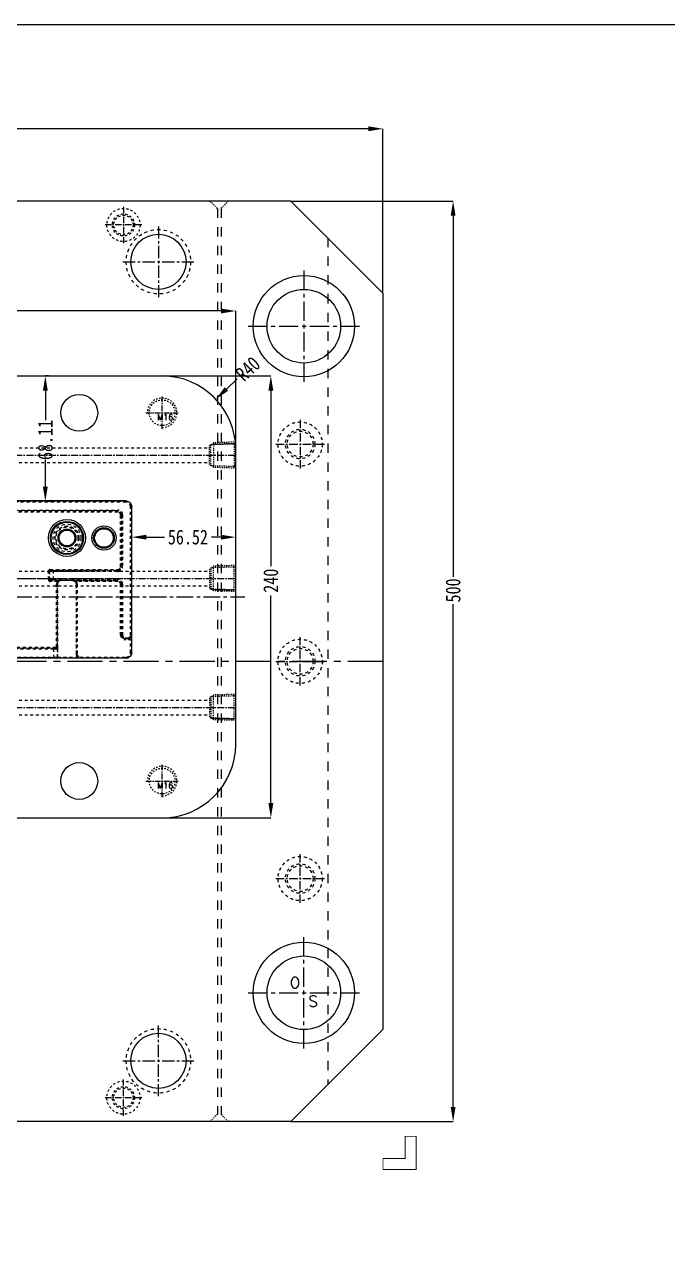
# Model space of a CAD drawing. Header units: millimetres. Extents: x 1803 to 4269, y -6912 to 1836.
# Drawn here: x 2959 to 3309, y -1229 to -564 of the extents above; entities that cross this region are included whole.
import ezdxf

# ---------------------------------------------------------------- set-up
doc = ezdxf.new("R2010")
doc.units = ezdxf.units.MM
doc.header["$LTSCALE"] = 16.335
doc.header["$PDMODE"] = 3
doc.header["$PDSIZE"] = 0.3125
doc.linetypes.add('CENTER', pattern=[0.6, 0.375, -0.075, 0.075, -0.075])
doc.linetypes.add('HIDDEN', pattern=[0.2, 0.1, -0.1])
doc.layers.get('0').update_dxf_attribs({"linetype": 'CONTINUOUS'})
doc.layers.get('Defpoints').update_dxf_attribs({"linetype": 'CONTINUOUS'})
for name, color, linetype, lineweight in [('cool', 153, 'HIDDEN', 9), ('moldbase', 7, 'CONTINUOUS', 20), ('screw', 33, 'CONTINUOUS', 13)]:
    doc.layers.add(name, color=color, linetype=linetype, lineweight=lineweight)
doc.layers.add('DEFAULT_2', color=8, linetype='HIDDEN')
doc.styles.add('ROMANC', font='romanc.shx', dxfattribs={"bigfont": 'gbcbig.shx'})
doc.styles.get("Standard").update_dxf_attribs({"font": 'txt', "width": 0.8})
doc.styles.add('TXT', font='txt.shx', dxfattribs={"bigfont": 'gbcbig.shx'})
doc.dimstyles.new('11', dxfattribs={"dimtxt": 8, "dimasz": 8, "dimexe": 0, "dimexo": 0, "dimgap": 0, "dimtad": 0, "dimdsep": 46, "dimtxsty": 'Standard', "dimcen": 0, "dimclrd": 4, "dimclre": 4, "dimclrt": 6, "dimazin": 0, "dimtp": 0.01, "dimtm": 0.01, "dimtfac": 1, "dimtofl": 0, "dimtmove": 0, "dimatfit": 3, "dimfxl": 0, "dimtolj": 1, "dimarcsym": 0})

# ---------------------------------------------------------------- blocks, each defined once
blk = doc.blocks.new('screw_m16_g')
at = {"layer": 'screw', "color": 1, "linetype": 'CENTER', "ltscale": 0.497582}
for p, q in [((0, -8.8), (0, 8.8)), ((-8.8, 0), (8.8, 0))]:
    blk.add_line(p, q, dxfattribs=at)
at = {"layer": 'screw', "color": 33, "linetype": 'HIDDEN', "ltscale": 0.497582}
blk.add_circle((0, 0), 7, dxfattribs=at)
at = {"layer": 'screw', "color": 92, "linetype": 'HIDDEN', "ltscale": 0.497582}
blk.add_arc((0, 0), 8, 270, 180, dxfattribs=at)
at = {"layer": 'screw', "color": 6, "style": 'TXT'}
blk.add_text('M16', height=3.2, dxfattribs=at).set_placement((-2.72, -4))
blk = doc.blocks.new('*D8')
at = {"color": 4, "lineweight": -2}
for p, q in [((2564.12, -794.66), (2564.12, -719.38)), ((2572.12, -719.38), (2853.69, -719.38)), ((3066.12, -719.38), (2867.56, -719.38)), ((3074.12, -794.66), (3074.12, -719.38))]:
    blk.add_line(p, q, dxfattribs=at)
at = {"color": 4}
for points in [[(2572.12, -718.05), (2572.12, -720.71), (2564.12, -719.38)], [(3066.12, -718.05), (3066.12, -720.71), (3074.12, -719.38)]]:
    blk.add_solid(points, dxfattribs=at)
at = {"layer": 'Defpoints', "color": 0}
for p in [(2564.12, -719.38), (2564.12, -794.66), (3074.12, -794.66)]:
    blk.add_point(p, dxfattribs=at)
at = {"color": 6, "insert": (2860.62, -719.38), "char_height": 8, "attachment_point": 5}
blk.add_mtext('\\A1;510', dxfattribs=at)
blk = doc.blocks.new('*D9')
at = {"color": 4, "lineweight": -2}
for p, q in [((3034.12, -754.66), (3093.2, -754.66)), ((3093.2, -762.66), (3093.2, -857.88)), ((3093.2, -986.66), (3093.2, -873.88)), ((3034.12, -994.66), (3093.2, -994.66))]:
    blk.add_line(p, q, dxfattribs=at)
at = {"color": 4}
for points in [[(3091.86, -762.66), (3094.53, -762.66), (3093.2, -754.66)], [(3091.86, -986.66), (3094.53, -986.66), (3093.2, -994.66)]]:
    blk.add_solid(points, dxfattribs=at)
at = {"layer": 'Defpoints', "color": 0}
for p in [(3034.12, -754.66), (3034.12, -994.66), (3093.2, -994.66)]:
    blk.add_point(p, dxfattribs=at)
at = {"color": 6, "insert": (3093.2, -865.88), "char_height": 8, "attachment_point": 5, "rotation": 90}
blk.add_mtext('\\A1;240', dxfattribs=at)
blk = doc.blocks.new('*D10')
at = {"color": 4, "lineweight": -2}
for p, q in [((3017.6, -845.28), (3017.6, -842.22)), ((3025.6, -842.22), (3035.33, -842.22)), ((3066.12, -842.22), (3060.93, -842.22)), ((3074.12, -845.28), (3074.12, -842.22))]:
    blk.add_line(p, q, dxfattribs=at)
at = {"color": 4}
for points in [[(3025.6, -840.89), (3025.6, -843.55), (3017.6, -842.22)], [(3066.12, -840.89), (3066.12, -843.55), (3074.12, -842.22)]]:
    blk.add_solid(points, dxfattribs=at)
at = {"layer": 'Defpoints', "color": 0}
for p in [(3074.12, -842.22), (3017.6, -845.28), (3074.12, -845.28)]:
    blk.add_point(p, dxfattribs=at)
at = {"color": 6, "insert": (3048.13, -842.22), "char_height": 8, "attachment_point": 5}
blk.add_mtext('\\A1;56.52', dxfattribs=at)
blk = doc.blocks.new('*D11')
at = {"color": 4, "lineweight": -2}
for p, q in [((2972.43, -754.66), (2970.68, -754.66)), ((2970.68, -762.66), (2970.68, -778.75)), ((2970.68, -814.77), (2970.68, -800.09)), ((2975.99, -822.77), (2970.68, -822.77))]:
    blk.add_line(p, q, dxfattribs=at)
at = {"color": 4}
for points in [[(2969.34, -762.66), (2972.01, -762.66), (2970.68, -754.66)], [(2969.34, -814.77), (2972.01, -814.77), (2970.68, -822.77)]]:
    blk.add_solid(points, dxfattribs=at)
at = {"layer": 'Defpoints', "color": 0}
for p in [(2972.43, -754.66), (2970.68, -822.77), (2975.99, -822.77)]:
    blk.add_point(p, dxfattribs=at)
at = {"color": 6, "insert": (2970.68, -789.42), "char_height": 8, "attachment_point": 5, "rotation": 90}
blk.add_mtext('\\A1;68.11', dxfattribs=at)
blk = doc.blocks.new('*D17')
at = {"color": 4, "lineweight": -2}
for p, q in [((3104.12, -659.66), (3192.22, -659.66)), ((3192.22, -667.66), (3192.22, -863.68)), ((3192.22, -1151.66), (3192.22, -878.62)), ((3104.12, -1159.66), (3192.22, -1159.66))]:
    blk.add_line(p, q, dxfattribs=at)
at = {"color": 4}
for points in [[(3190.89, -667.66), (3193.55, -667.66), (3192.22, -659.66)], [(3190.89, -1151.66), (3193.55, -1151.66), (3192.22, -1159.66)]]:
    blk.add_solid(points, dxfattribs=at)
at = {"layer": 'Defpoints', "color": 0}
for p in [(3104.12, -659.66), (3104.12, -1159.66), (3192.22, -1159.66)]:
    blk.add_point(p, dxfattribs=at)
at = {"color": 6, "insert": (3192.22, -871.15), "char_height": 8, "attachment_point": 5, "rotation": 90}
blk.add_mtext('\\A1;500', dxfattribs=at)
blk = doc.blocks.new('*D18')
at = {"color": 4, "lineweight": -2}
for p, q in [((2484.12, -709.66), (2484.12, -620.42)), ((2492.12, -620.42), (2792.52, -620.42)), ((3146.12, -620.42), (2808.52, -620.42)), ((3154.12, -709.66), (3154.12, -620.42))]:
    blk.add_line(p, q, dxfattribs=at)
at = {"color": 4}
for points in [[(2492.12, -619.09), (2492.12, -621.76), (2484.12, -620.42)], [(3146.12, -619.09), (3146.12, -621.76), (3154.12, -620.42)]]:
    blk.add_solid(points, dxfattribs=at)
at = {"layer": 'Defpoints', "color": 0}
for p in [(2484.12, -620.42), (2484.12, -709.66), (3154.12, -709.66)]:
    blk.add_point(p, dxfattribs=at)
at = {"color": 6, "insert": (2800.52, -620.42), "char_height": 8, "attachment_point": 5}
blk.add_mtext('\\A1;670', dxfattribs=at)
blk = doc.blocks.new('cool_jt_f12')
at = {"layer": 'cool', "ltscale": 0.3}
for p, q in [((0, 7.0785), (0.856, 6.2225)), ((0, 7.0785), (12, 6.7035)), ((12, 6.7035), (12.856, 5.8475)), ((12, 6.7035), (12, -6.7035)), ((0.856, 6.2225), (0.856, -6.2225)), ((13.5, 5.827375), (0.856, 6.2225)), ((0.856, 6.2225), (13.5, 5.827375)), ((14.327375, 5), (13.5, 5.827375)), ((13.5, -5.827375), (13.5, 5.827375)), ((14.327375, -5), (14.327375, 5)), ((0.856, -6.2225), (0, -7.0785)), ((0.856, -6.2225), (13.5, -5.827375)), ((12, -6.7035), (12.856, -5.8475)), ((13.5, -5.827375), (14.327375, -5)), ((0, -7.0785), (12, -6.7035))]:
    blk.add_line(p, q, dxfattribs=at)
blk = doc.blocks.new('1')
at = {"layer": 'cool', "color": 1, "linetype": 'CENTER', "ltscale": 0.621977}
blk.add_line((2564.12, -909.66), (3074.12, -909.66), dxfattribs=at)
at = {"layer": 'cool', "ltscale": 0.932966}
for p, q in [((2578.45, -905.66), (3059.79, -905.66)), ((2578.45, -913.66), (3059.79, -913.66))]:
    blk.add_line(p, q, dxfattribs=at)
blk.add_blockref('cool_jt_f12', (2564.12, -909.66), dxfattribs=at)
at = {"layer": 'cool', "ltscale": 0.932966, "rotation": 180}
blk.add_blockref('cool_jt_f12', (3074.12, -909.66), dxfattribs=at)
blk = doc.blocks.new('*D186')
at = {"color": 4, "lineweight": -2}
blk.add_line((3074.9, -756.28), (3069.08, -761.76), dxfattribs=at)
at = {"color": 4}
blk.add_solid([(3068.16, -760.79), (3069.99, -762.74), (3063.25, -767.25)], dxfattribs=at)
at = {"layer": 'Defpoints', "color": 0}
for p in [(3063.25, -767.25), (3034.12, -794.66)]:
    blk.add_point(p, dxfattribs=at)
at = {"color": 6, "insert": (3080.73, -750.8), "char_height": 8, "attachment_point": 5, "rotation": 43.25806}
blk.add_mtext('\\A1;R40', dxfattribs=at)

msp = doc.modelspace()

# ---------------------------------------------------------------- linework, layer by layer
for p, q in [((2604.12, -754.659), (3034.12, -754.659)), ((3074.12, -954.659), (3074.12, -794.659)), ((2604.12, -994.659), (3034.12, -994.659))]:
    msp.add_line(p, q)
at = {"color": 7, "linetype": 'Continuous'}
for p, q in [((3014.582, -822.556), (2920.095, -822.556)), ((3017.597, -904.966), (3017.597, -825.57)), ((3014.582, -907.981), (2621.145, -907.981))]:
    msp.add_line(p, q, dxfattribs=at)
at = {"color": 1, "linetype": 'CENTER', "ltscale": 0.536226}
msp.add_line((2620.642, -864.659), (3017.597, -864.659), dxfattribs=at)
at = {"color": 1, "linetype": 'CENTER', "ltscale": 1.492746}
msp.add_line((2559.12, -874.659), (3079.12, -874.659), dxfattribs=at)
msp.add_lwpolyline([(2381.071, -563.766), (4105.198, -563.766), (4105.198, -1822.265), (2381.071, -1822.265)], close=True)
for centre in [(2989.12, -774.659), (2989.12, -974.659)]:
    msp.add_circle(centre, 10)
at = {"color": 7, "linetype": 'Continuous'}
for centre, radius in [((2982.422, -842.656), 10.033), ((2982.422, -842.656), 9.027), ((2982.422, -842.656), 8.525), ((3002.522, -842.656), 6.616), ((3002.522, -842.656), 5.611), ((3002.522, -842.656), 5.558), ((3002.522, -842.656), 5.055), ((2982.422, -842.656), 4.862), ((2982.422, -842.656), 4.359), ((2982.422, -842.656), 4.271)]:
    msp.add_circle(centre, radius, dxfattribs=at)
for centre, start, end in [((3034.12, -794.659), 0, 90), ((3034.12, -954.659), 270, 0)]:
    msp.add_arc(centre, 40, start, end)
at = {"color": 7, "linetype": 'Continuous', "extrusion": (0, 0, -1)}
for centre, major_axis, start_param, end_param in [((3014.582, -825.571), (-2.133, -2.133), 2.3563324, 3.9268529), ((3014.582, -904.965), (-2.133, 2.133), -3.9268523, -2.356333)]:
    msp.add_ellipse(centre, major_axis=major_axis, ratio=0.9996955, start_param=start_param, end_param=end_param, dxfattribs=at)
at = {"layer": 'DEFAULT_2', "color": 8, "linetype": 'HIDDEN'}
for p, q in [((2941.692, -822.723), (3014.416, -822.723)), ((3014.416, -823.225), (2941.692, -823.225)), ((2990.162, -822.652), (2990.162, -822.697)), ((3014.582, -822.556), (3014.416, -822.723)), ((3014.416, -823.225), (3014.416, -822.723)), ((2940.14, -828.075), (3010.068, -828.075)), ((3010.068, -828.577), (2940.14, -828.577)), ((3010.139, -828.004), (2947.835, -828.004)), ((2947.838, -827.502), (3010.139, -827.502)), ((3010.139, -828.004), (3010.068, -828.075)), ((3010.068, -828.577), (3010.068, -828.075)), ((3010.139, -828.004), (3010.139, -827.502)), ((3011.576, -858.242), (3011.576, -830.084)), ((3012.078, -830.084), (3011.576, -830.084)), ((3012.149, -830.014), (3012.078, -830.084)), ((3012.078, -830.084), (3012.078, -858.242)), ((3012.149, -858.313), (3012.149, -830.014)), ((3012.651, -830.014), (3012.149, -830.014)), ((3012.651, -830.014), (3012.651, -858.313)), ((3016.928, -895.418), (3016.928, -825.737)), ((3017.43, -825.737), (3016.928, -825.737)), ((3017.43, -825.737), (3017.597, -825.57)), ((3017.43, -825.737), (3017.43, -895.418)), ((2972.381, -865.26), (2972.381, -860.754)), ((2972.883, -860.754), (2972.381, -860.754)), ((2972.883, -860.754), (2972.883, -865.26)), ((2972.928, -860.799), (2972.883, -860.754)), ((2972.928, -865.215), (2972.928, -860.799)), ((2973.386, -859.749), (2973.386, -860.252)), ((2973.386, -859.749), (3010.068, -859.749)), ((2973.43, -860.297), (2973.386, -860.252)), ((3010.068, -860.252), (2973.386, -860.252)), ((2974.937, -860.322), (2974.937, -865.692)), ((2974.937, -860.322), (3010.139, -860.322)), ((3010.139, -860.825), (2974.937, -860.825)), ((3010.068, -860.252), (3010.068, -859.749)), ((3010.068, -860.252), (3010.139, -860.322)), ((3010.139, -860.825), (3010.139, -860.322)), ((3011.576, -858.242), (3012.078, -858.242)), ((3012.078, -858.242), (3012.149, -858.313)), ((3012.149, -858.313), (3012.651, -858.313)), ((2972.381, -865.26), (2972.883, -865.26)), ((2972.883, -865.26), (2972.928, -865.215)), ((2973.386, -865.762), (2973.43, -865.718)), ((2973.386, -865.762), (2973.386, -866.265)), ((2973.386, -865.762), (2977.318, -865.762)), ((2977.318, -866.265), (2973.386, -866.265)), ((2974.937, -865.189), (3010.139, -865.189)), ((3010.139, -865.692), (2974.937, -865.692)), ((2976.803, -901.959), (2976.803, -867.789)), ((2977.305, -867.789), (2976.803, -867.789)), ((2977.305, -867.789), (2977.305, -901.96)), ((2977.34, -867.824), (2977.305, -867.789)), ((2977.318, -866.265), (2977.318, -865.762)), ((2977.34, -907.443), (2977.34, -867.824)), ((2979.35, -865.815), (2979.315, -865.779)), ((2985.494, -865.815), (2979.35, -865.815)), ((2985.494, -865.815), (2985.529, -865.779)), ((2987.504, -867.824), (2987.539, -867.789)), ((2987.504, -867.824), (2987.504, -905.927)), ((2987.526, -865.762), (2987.526, -866.265)), ((2987.526, -865.762), (3010.068, -865.762)), ((3010.068, -866.265), (2987.526, -866.265)), ((2987.539, -905.892), (2987.539, -867.789)), ((2988.041, -867.789), (2987.539, -867.789)), ((2988.041, -867.789), (2988.041, -905.892)), ((3010.139, -865.692), (3010.068, -865.762)), ((3010.068, -866.265), (3010.068, -865.762)), ((3010.139, -865.692), (3010.139, -865.189)), ((3011.576, -895.418), (3011.576, -867.772)), ((3012.078, -867.772), (3011.576, -867.772)), ((3012.149, -867.701), (3012.078, -867.772)), ((3012.078, -867.772), (3012.078, -895.418)), ((3012.149, -895.418), (3012.149, -867.701)), ((3012.651, -867.701), (3012.149, -867.701)), ((3012.651, -867.701), (3012.651, -895.418)), ((3011.576, -895.418), (3012.651, -895.418)), ((3014.089, -897.428), (3014.089, -897.931)), ((3015.49, -897.428), (3014.089, -897.428)), ((3014.159, -896.926), (3014.159, -897.428)), ((3014.159, -896.926), (3015.42, -896.926)), ((3015.42, -897.428), (3015.42, -896.926)), ((3016.928, -895.418), (3017.5, -895.418)), ((2883.34, -901.959), (2977.305, -901.959)), ((2976.785, -902.462), (2883.34, -902.462)), ((2947.835, -902.532), (2975.234, -902.532)), ((2975.234, -903.035), (2947.838, -903.035)), ((2975.234, -907.814), (2975.234, -902.532)), ((2976.785, -902.462), (2976.741, -902.507)), ((2977.288, -902.964), (2977.243, -903.009)), ((2977.243, -903.009), (2977.243, -907.337)), ((3017.518, -897.931), (3014.089, -897.931)), ((3017.015, -904.887), (3017.015, -897.931)), ((3017.518, -897.931), (3017.518, -904.887)), ((2975.234, -907.814), (2877.363, -907.814)), ((2877.398, -907.312), (2975.234, -907.312)), ((2976.741, -907.84), (2976.847, -907.946)), ((2989.527, -907.946), (2976.847, -907.946)), ((2977.34, -907.434), (2977.243, -907.337)), ((2977.34, -907.443), (2988.194, -907.443)), ((2987.504, -905.927), (2987.539, -905.892)), ((2987.539, -905.892), (2988.041, -905.892)), ((2989.527, -907.902), (2989.527, -907.946)), ((3014.503, -907.902), (2989.527, -907.902)), ((2989.549, -907.399), (2989.549, -907.902)), ((2989.549, -907.399), (3014.503, -907.399)), ((3014.503, -907.902), (3014.503, -907.399)), ((3014.582, -907.981), (3014.503, -907.902)), ((3017.015, -904.887), (3017.518, -904.887)), ((3017.597, -904.966), (3017.518, -904.887))]:
    msp.add_line(p, q, dxfattribs=at)
for radius in [7.52, 6.515, 6.453, 5.951]:
    msp.add_circle((2982.422, -842.656), radius, dxfattribs=at)
for centre, radius, start, end in [((3014.415, -825.737), 3.015, 0.003956, 89.996044), ((3014.416, -825.737), 2.512, 359.9956, 90.0044), ((3010.068, -830.084), 2.01, 0.002555, 89.997445), ((3010.069, -830.084), 1.507, 359.995793, 90.004207), ((3010.139, -830.014), 2.512, 359.999144, 90.000856), ((3010.139, -830.014), 2.009, 359.990219, 90.009781), ((2973.386, -860.754), 1.005, 89.999165, 180.000835), ((2973.385, -860.754), 0.502, 89.971704, 180.028296), ((2973.43, -860.799), 0.502, 90.000919, 179.999081), ((3010.068, -858.242), 2.01, 270.002555, 359.997445), ((3010.069, -858.242), 1.507, 269.995793, 0.004207), ((3010.139, -858.313), 2.512, 269.999145, 0.000855), ((3010.139, -858.313), 2.009, 269.990219, 0.009781), ((2973.386, -865.26), 1.005, 179.999168, 270.000847), ((2973.385, -865.26), 0.502, 179.971704, 270.028296), ((2973.43, -865.215), 0.502, 180.000919, 269.999081), ((2979.315, -867.789), 2.512, 142.63979, 180.003462), ((2979.314, -867.789), 2.009, 89.99022, 180.00978), ((2977.243, -990.153), 124.391, 89.045542, 89.965303), ((2987.601, -990.1), 124.338, 90.034502, 90.954653), ((2985.53, -867.789), 2.009, 359.990219, 90.00978), ((2985.529, -867.789), 2.512, 359.996533, 37.360214), ((3010.068, -867.772), 2.01, 0.002556, 89.997444), ((3010.069, -867.772), 1.507, 359.995793, 90.004197), ((3010.139, -867.701), 2.512, 359.999144, 90.000856), ((3010.139, -867.701), 2.009, 359.990219, 90.009781), ((3014.089, -895.418), 2.513, 180.012086, 270.005195), ((3014.088, -895.418), 2.01, 180.006547, 270.006543), ((3014.159, -895.418), 2.01, 202.501345, 247.50118), ((3014.159, -895.418), 1.508, 180.008282, 270.008294), ((3014.159, -895.457), 1.971, 268.025493, 269.999958), ((3015.42, -895.418), 1.508, 269.991689, 359.991701), ((3015.42, -895.457), 1.971, 270.000042, 271.974507), ((3015.49, -895.418), 2.01, 270.004676, 0.004675), ((3015.42, -895.418), 2.01, 292.498687, 337.498788), ((2976.741, -903.009), 0.502, 0.000926, 89.999081), ((2976.785, -902.964), 0.503, 0.02105, 89.978936), ((2976.741, -907.337), 0.502, 270.000919, 359.999081), ((2989.513, -905.927), 2.009, 179.994398, 228.963226), ((2989.549, -905.892), 2.01, 180.002555, 269.997445), ((2989.548, -905.892), 1.507, 179.995793, 270.004206), ((3014.503, -904.887), 3.015, 270.003955, 359.996045), ((3014.504, -904.887), 2.512, 269.99561, 0.004389)]:
    msp.add_arc(centre, radius, start, end, dxfattribs=at)
at = {"layer": 'DEFAULT_2', "color": 8, "linetype": 'HIDDEN', "extrusion": (0, 0, -1)}
for centre, major_axis, start_param, end_param in [((2979.351, -867.825), (-1.422, 1.422), -0.7852591, 0.7852591), ((2985.493, -867.825), (1.422, 1.422), -0.7852601, 0.7852601)]:
    msp.add_ellipse(centre, major_axis=major_axis, ratio=0.9996955, start_param=start_param, end_param=end_param, dxfattribs=at)
at = {"layer": 'DEFAULT_2', "color": 8, "linetype": 'HIDDEN'}
for points, knots in [([(2990.14, -822.652), (2990.139, -822.651), (2990.13, -822.65), (2990.115, -822.648), (2990.09, -822.647), (2990.039, -822.644), (2989.954, -822.642), (2989.831, -822.64), (2989.681, -822.638), (2989.447, -822.635), (2989.262, -822.635), (2989.135, -822.635)], [0, 0, 0, 0, 0.0066352, 0.0224853, 0.0474547, 0.0813716, 0.1748728, 0.299217, 0.4498871, 0.6213804, 1, 1, 1, 1]), ([(2991.692, -822.723), (2991.595, -822.723), (2991.405, -822.722), (2991.128, -822.721), (2990.873, -822.719), (2990.649, -822.715), (2990.485, -822.712), (2990.375, -822.709), (2990.311, -822.707), (2990.261, -822.704), (2990.222, -822.703), (2990.2, -822.699), (2990.187, -822.699), (2990.185, -822.697)], [0, 0, 0, 0, 0.1925365, 0.3786058, 0.5500947, 0.7007617, 0.8251038, 0.8759781, 0.9186117, 0.9525363, 0.9775137, 0.9933679, 1, 1, 1, 1]), ([(2974.937, -860.825), (2974.808, -860.825), (2974.555, -860.824), (2974.186, -860.823), (2973.845, -860.821), (2973.546, -860.818), (2973.328, -860.814), (2973.182, -860.811), (2973.096, -860.809), (2973.029, -860.806), (2972.978, -860.805), (2972.948, -860.801), (2972.931, -860.802), (2972.928, -860.799)], [0, 0, 0, 0, 0.1925435, 0.3786157, 0.550136, 0.700849, 0.8252152, 0.8760961, 0.9187359, 0.9526623, 0.9776298, 0.9934554, 1, 1, 1, 1]), ([(2974.937, -860.322), (2974.841, -860.322), (2974.65, -860.322), (2974.374, -860.321), (2974.118, -860.318), (2973.894, -860.315), (2973.73, -860.312), (2973.621, -860.309), (2973.557, -860.307), (2973.506, -860.304), (2973.468, -860.303), (2973.445, -860.299), (2973.433, -860.299), (2973.43, -860.297)], [0, 0, 0, 0, 0.1925261, 0.3785862, 0.5500685, 0.7007303, 0.8250689, 0.8759444, 0.9185825, 0.9525155, 0.9775026, 0.9933648, 1, 1, 1, 1]), ([(2972.928, -865.215), (2972.931, -865.212), (2972.948, -865.213), (2972.978, -865.209), (2973.029, -865.208), (2973.096, -865.205), (2973.182, -865.203), (2973.328, -865.2), (2973.546, -865.196), (2973.845, -865.193), (2974.186, -865.191), (2974.555, -865.19), (2974.808, -865.189), (2974.937, -865.189)], [0, 0, 0, 0, 0.0065446, 0.0223702, 0.0473377, 0.0812641, 0.1239039, 0.1747848, 0.299151, 0.449864, 0.6213843, 0.8074565, 1, 1, 1, 1]), ([(2973.43, -865.718), (2973.433, -865.715), (2973.445, -865.715), (2973.468, -865.711), (2973.506, -865.71), (2973.557, -865.707), (2973.621, -865.705), (2973.73, -865.702), (2973.894, -865.699), (2974.118, -865.696), (2974.374, -865.693), (2974.65, -865.692), (2974.841, -865.692), (2974.937, -865.692)], [0, 0, 0, 0, 0.0066352, 0.0224974, 0.0474845, 0.0814175, 0.1240556, 0.1749311, 0.2992697, 0.4499315, 0.6214138, 0.8074739, 1, 1, 1, 1]), ([(2977.318, -866.265), (2977.624, -866.157), (2978.262, -865.902), (2978.951, -865.777), (2979.315, -865.779)], [0, 0, 0, 0, 0.4710256, 1, 1, 1, 1]), ([(2985.529, -865.779), (2985.893, -865.777), (2986.582, -865.902), (2987.22, -866.157), (2987.526, -866.265)], [0, 0, 0, 0, 0.5289744, 1, 1, 1, 1]), ([(3015.49, -897.428), (3015.522, -897.428), (3015.623, -897.439), (3015.805, -897.449), (3016.039, -897.47), (3016.283, -897.498), (3016.524, -897.545), (3016.794, -897.63), (3017.015, -897.795), (3017.015, -897.931)], [0, 0, 0, 0, 0.0563232, 0.1804066, 0.3255549, 0.4747482, 0.6197272, 0.7574005, 1, 1, 1, 1]), ([(3017.5, -895.418), (3017.502, -895.418), (3017.501, -895.431), (3017.504, -895.445), (3017.505, -895.477), (3017.506, -895.517), (3017.508, -895.57), (3017.509, -895.655), (3017.511, -895.776), (3017.513, -895.933), (3017.514, -896.101), (3017.515, -896.275), (3017.516, -896.514), (3017.517, -896.818), (3017.518, -897.187), (3017.518, -897.558), (3017.518, -897.807), (3017.518, -897.931)], [0, 0, 0, 0, 0.0024485, 0.0096609, 0.0216941, 0.0383366, 0.0591486, 0.0835017, 0.1402194, 0.203789, 0.2711602, 0.3407277, 0.4116811, 0.5563884, 0.7036233, 0.8518567, 1, 1, 1, 1]), ([(2976.741, -902.507), (2976.738, -902.509), (2976.726, -902.509), (2976.703, -902.513), (2976.665, -902.514), (2976.614, -902.517), (2976.55, -902.519), (2976.441, -902.522), (2976.277, -902.525), (2976.053, -902.528), (2975.797, -902.531), (2975.521, -902.532), (2975.33, -902.532), (2975.234, -902.532)], [0, 0, 0, 0, 0.0066352, 0.0224975, 0.0474845, 0.0814176, 0.1240557, 0.1749312, 0.2992698, 0.4499316, 0.6214139, 0.807474, 1, 1, 1, 1]), ([(2977.243, -903.009), (2977.24, -903.012), (2977.223, -903.011), (2977.193, -903.015), (2977.142, -903.016), (2977.075, -903.019), (2976.989, -903.021), (2976.843, -903.024), (2976.625, -903.028), (2976.326, -903.031), (2975.985, -903.033), (2975.616, -903.034), (2975.363, -903.035), (2975.234, -903.035)], [0, 0, 0, 0, 0.0065446, 0.0223702, 0.0473377, 0.0812641, 0.1239039, 0.1747848, 0.299151, 0.449864, 0.6213843, 0.8074565, 1, 1, 1, 1]), ([(2976.803, -901.959), (2976.803, -902.023), (2976.802, -902.115), (2976.8, -902.232), (2976.798, -902.307), (2976.795, -902.368), (2976.794, -902.416), (2976.788, -902.442), (2976.789, -902.46), (2976.785, -902.462)], [0, 0, 0, 0, 0.3779467, 0.5493433, 0.6999474, 0.8235991, 0.9167015, 0.976344, 1, 1, 1, 1]), ([(2977.305, -901.96), (2977.305, -902.086), (2977.305, -902.271), (2977.302, -902.505), (2977.3, -902.655), (2977.298, -902.779), (2977.296, -902.863), (2977.293, -902.914), (2977.292, -902.939), (2977.289, -902.954), (2977.289, -902.963), (2977.288, -902.964)], [0, 0, 0, 0, 0.378559, 0.5500516, 0.7007425, 0.8250952, 0.918608, 0.9525341, 0.9775098, 0.9933635, 1, 1, 1, 1]), ([(2975.234, -907.312), (2975.363, -907.312), (2975.616, -907.312), (2975.985, -907.313), (2976.326, -907.316), (2976.625, -907.319), (2976.843, -907.322), (2976.989, -907.325), (2977.075, -907.327), (2977.142, -907.33), (2977.193, -907.331), (2977.223, -907.335), (2977.24, -907.335), (2977.243, -907.337)], [0, 0, 0, 0, 0.1925435, 0.3786157, 0.550136, 0.700849, 0.8252152, 0.8760961, 0.9187359, 0.9526623, 0.9776298, 0.9934554, 1, 1, 1, 1]), ([(2975.234, -907.814), (2975.33, -907.814), (2975.521, -907.814), (2975.797, -907.816), (2976.053, -907.818), (2976.277, -907.821), (2976.441, -907.824), (2976.55, -907.827), (2976.614, -907.83), (2976.665, -907.832), (2976.703, -907.834), (2976.726, -907.837), (2976.738, -907.837), (2976.741, -907.84)], [0, 0, 0, 0, 0.192526, 0.3785861, 0.5500684, 0.7007302, 0.8250688, 0.8759443, 0.9185824, 0.9525155, 0.9775025, 0.9933648, 1, 1, 1, 1]), ([(2976.847, -907.946), (2976.96, -907.944), (2977.217, -907.846), (2977.34, -907.583), (2977.34, -907.443)], [0, 0, 0, 0, 0.4471434, 1, 1, 1, 1]), ([(2989.505, -907.946), (2989.275, -907.944), (2988.797, -907.855), (2988.379, -907.605), (2988.194, -907.443)], [0, 0, 0, 0, 0.4828457, 1, 1, 1, 1])]:
    msp.add_open_spline(points, degree=3, knots=knots, dxfattribs=at)
for points in [[(3012.149, -895.418), (3012.149, -895.68), (3012.202, -895.946), (3012.302, -896.187)], [(3013.389, -897.275), (3013.611, -897.367), (3013.852, -897.419), (3014.091, -897.427)], [(3015.488, -897.427), (3015.727, -897.419), (3015.968, -897.367), (3016.189, -897.275)], [(3017.277, -896.187), (3017.377, -895.946), (3017.43, -895.68), (3017.43, -895.418)]]:
    msp.add_open_spline(points, degree=3, dxfattribs=at)
at = {"layer": 'moldbase'}
for p, q in [((3104.12, -659.659), (2534.12, -659.659)), ((3104.12, -659.659), (3154.12, -709.659)), ((3154.12, -709.659), (3154.12, -1109.659)), ((3154.12, -1109.659), (3104.12, -1159.659)), ((3104.12, -1159.659), (2534.12, -1159.659))]:
    msp.add_line(p, q, dxfattribs=at)
at = {"layer": 'moldbase', "color": 1, "linetype": 'CENTER', "ltscale": 0.55978}
for p, q in [((3013.12, -662.759), (3013.12, -682.559)), ((3023.02, -672.659), (3003.22, -672.659)), ((3013.12, -1156.559), (3013.12, -1136.759)), ((3023.02, -1146.659), (3003.22, -1146.659))]:
    msp.add_line(p, q, dxfattribs=at)
at = {"layer": 'moldbase', "color": 8, "linetype": 'HIDDEN', "ltscale": 0.373186}
for p, q in [((3060.12, -659.659), (3064.12, -663.659)), ((3070.12, -659.659), (3066.12, -663.659)), ((3064.12, -1155.659), (3060.12, -1159.659)), ((3066.12, -1155.659), (3070.12, -1159.659))]:
    msp.add_line(p, q, dxfattribs=at)
at = {"layer": 'moldbase', "color": 8, "linetype": 'HIDDEN', "ltscale": 3.109887}
for p, q in [((3064.12, -663.659), (3064.12, -1155.659)), ((3066.12, -663.659), (3066.12, -1155.659)), ((3124.12, -679.659), (3124.12, -1139.659))]:
    msp.add_line(p, q, dxfattribs=at)
at = {"layer": 'moldbase', "color": 1, "linetype": 'CENTER', "ltscale": 1.08846}
for p, q in [((3032.12, -673.409), (3032.12, -711.909)), ((3012.87, -692.659), (3051.37, -692.659)), ((3032.12, -1145.909), (3032.12, -1107.409)), ((3012.87, -1126.659), (3051.37, -1126.659))]:
    msp.add_line(p, q, dxfattribs=at)
at = {"layer": 'moldbase', "color": 1, "linetype": 'CENTER', "ltscale": 1.710438}
for p, q in [((3111.12, -697.409), (3111.12, -757.909)), ((3080.87, -727.659), (3141.37, -727.659)), ((3111.12, -1119.909), (3111.12, -1059.409)), ((3080.87, -1089.659), (3141.37, -1089.659))]:
    msp.add_line(p, q, dxfattribs=at)
at = {"layer": 'moldbase', "color": 1, "linetype": 'CENTER', "ltscale": 0.746373}
for p, q in [((3109.12, -778.459), (3109.12, -804.859)), ((3095.92, -791.659), (3122.32, -791.659)), ((3109.12, -922.859), (3109.12, -896.459)), ((3095.92, -909.659), (3122.32, -909.659)), ((3109.12, -1040.859), (3109.12, -1014.459)), ((3095.92, -1027.659), (3122.32, -1027.659))]:
    msp.add_line(p, q, dxfattribs=at)
at = {"layer": 'moldbase', "color": 1, "linetype": 'CENTER', "ltscale": 3.109887}
msp.add_line((3154.12, -909.659), (2484.12, -909.659), dxfattribs=at)
at = {"layer": 'moldbase', "const_width": 0.5}
msp.add_lwpolyline([(3154.12, -1179.659), (3166.12, -1179.659), (3166.12, -1167.659), (3172.12, -1167.659), (3172.12, -1185.659), (3154.12, -1185.659), (3154.12, -1179.659)], dxfattribs=at)
at = {"layer": 'moldbase', "color": 8, "linetype": 'HIDDEN', "ltscale": 0.746373}
for centre, radius in [((3013.12, -672.659), 9), ((3013.12, -672.659), 6), ((3013.12, -672.659), 5.25), ((3013.12, -1146.659), 9), ((3013.12, -1146.659), 6), ((3013.12, -1146.659), 5.25)]:
    msp.add_circle(centre, radius, dxfattribs=at)
at = {"layer": 'moldbase', "color": 8, "linetype": 'HIDDEN', "ltscale": 1.08846}
for centre in [(3032.12, -692.659), (3032.12, -1126.659)]:
    msp.add_circle(centre, 17.5, dxfattribs=at)
at = {"layer": 'moldbase'}
for centre, radius in [((3032.12, -692.659), 15), ((3111.12, -727.659), 27.5), ((3111.12, -727.659), 20), ((3111.12, -1089.659), 27.5), ((3111.12, -1089.659), 20), ((3032.12, -1126.659), 15)]:
    msp.add_circle(centre, radius, dxfattribs=at)
at = {"layer": 'moldbase', "color": 8, "linetype": 'HIDDEN', "ltscale": 0.995164}
for centre, radius in [((3109.12, -791.659), 12), ((3109.12, -791.659), 8), ((3109.12, -791.659), 7), ((3109.12, -909.659), 12), ((3109.12, -909.659), 8), ((3109.12, -909.659), 7), ((3109.12, -1027.659), 12), ((3109.12, -1027.659), 8), ((3109.12, -1027.659), 7)]:
    msp.add_circle(centre, radius, dxfattribs=at)

# ---------------------------------------------------------------- block references
at = {"xscale": -1, "rotation": 180}
msp.add_blockref('1', (0, -1707.317), dxfattribs=at)
for p in [(0, 45), (0, -25)]:
    msp.add_blockref('1', p)
at = {"layer": 'screw'}
for p in [(3034.12, -774.659), (3034.12, -974.659)]:
    msp.add_blockref('screw_m16_g', p, dxfattribs=at)

# ---------------------------------------------------------------- texts
at = {"layer": 'moldbase', "style": 'ROMANC'}
for s, p in [('O', (3103.511, -1087.187)), ('S', (3113.592, -1097.267))]:
    msp.add_text(s, height=6, dxfattribs=at).set_placement(p)

# ---------------------------------------------------------------- dimensions: what is measured, and where the dimension line sits
for base, p1, p2, picture, middle in [((2484.12, -620.423), (3154.12, -709.659), (2484.12, -709.659), '*D18', (2800.521, -620.423)), ((2564.12, -719.381), (3074.12, -794.659), (2564.12, -794.659), '*D8', (2860.623, -719.381)), ((3074.12, -842.221), (3017.597, -845.281), (3074.12, -845.281), '*D10', (3048.131, -842.221))]:
    dim = msp.add_linear_dim(base=base, p1=p1, p2=p2, dimstyle='11')
    dim.commit()
    dim.dimension.update_dxf_attribs({"geometry": picture, "text_midpoint": middle, "dimtype": 160})
for base, p1, p2, picture, middle in [((3192.221, -1159.659), (3104.12, -659.659), (3104.12, -1159.659), '*D17', (3192.221, -871.151)), ((2970.677, -822.765), (2972.428, -754.659), (2975.993, -822.765), '*D11', (2970.677, -789.42)), ((3093.197, -994.659), (3034.12, -754.659), (3034.12, -994.659), '*D9', (3093.197, -865.884))]:
    dim = msp.add_linear_dim(base=base, p1=p1, p2=p2, angle=90, dimstyle='11')
    dim.commit()
    dim.dimension.update_dxf_attribs({"geometry": picture, "text_midpoint": middle, "dimtype": 160})
dim = msp.add_radius_dim(center=(3034.12, -794.659), mpoint=(3063.251, -767.247), dimstyle='11', override={"dimfxl": 1.25, "dimarcsym": 1})
dim.commit()
dim.dimension.update_dxf_attribs({"geometry": '*D186', "text_midpoint": (3080.729, -750.8)})

doc.saveas('drawing.dxf')
